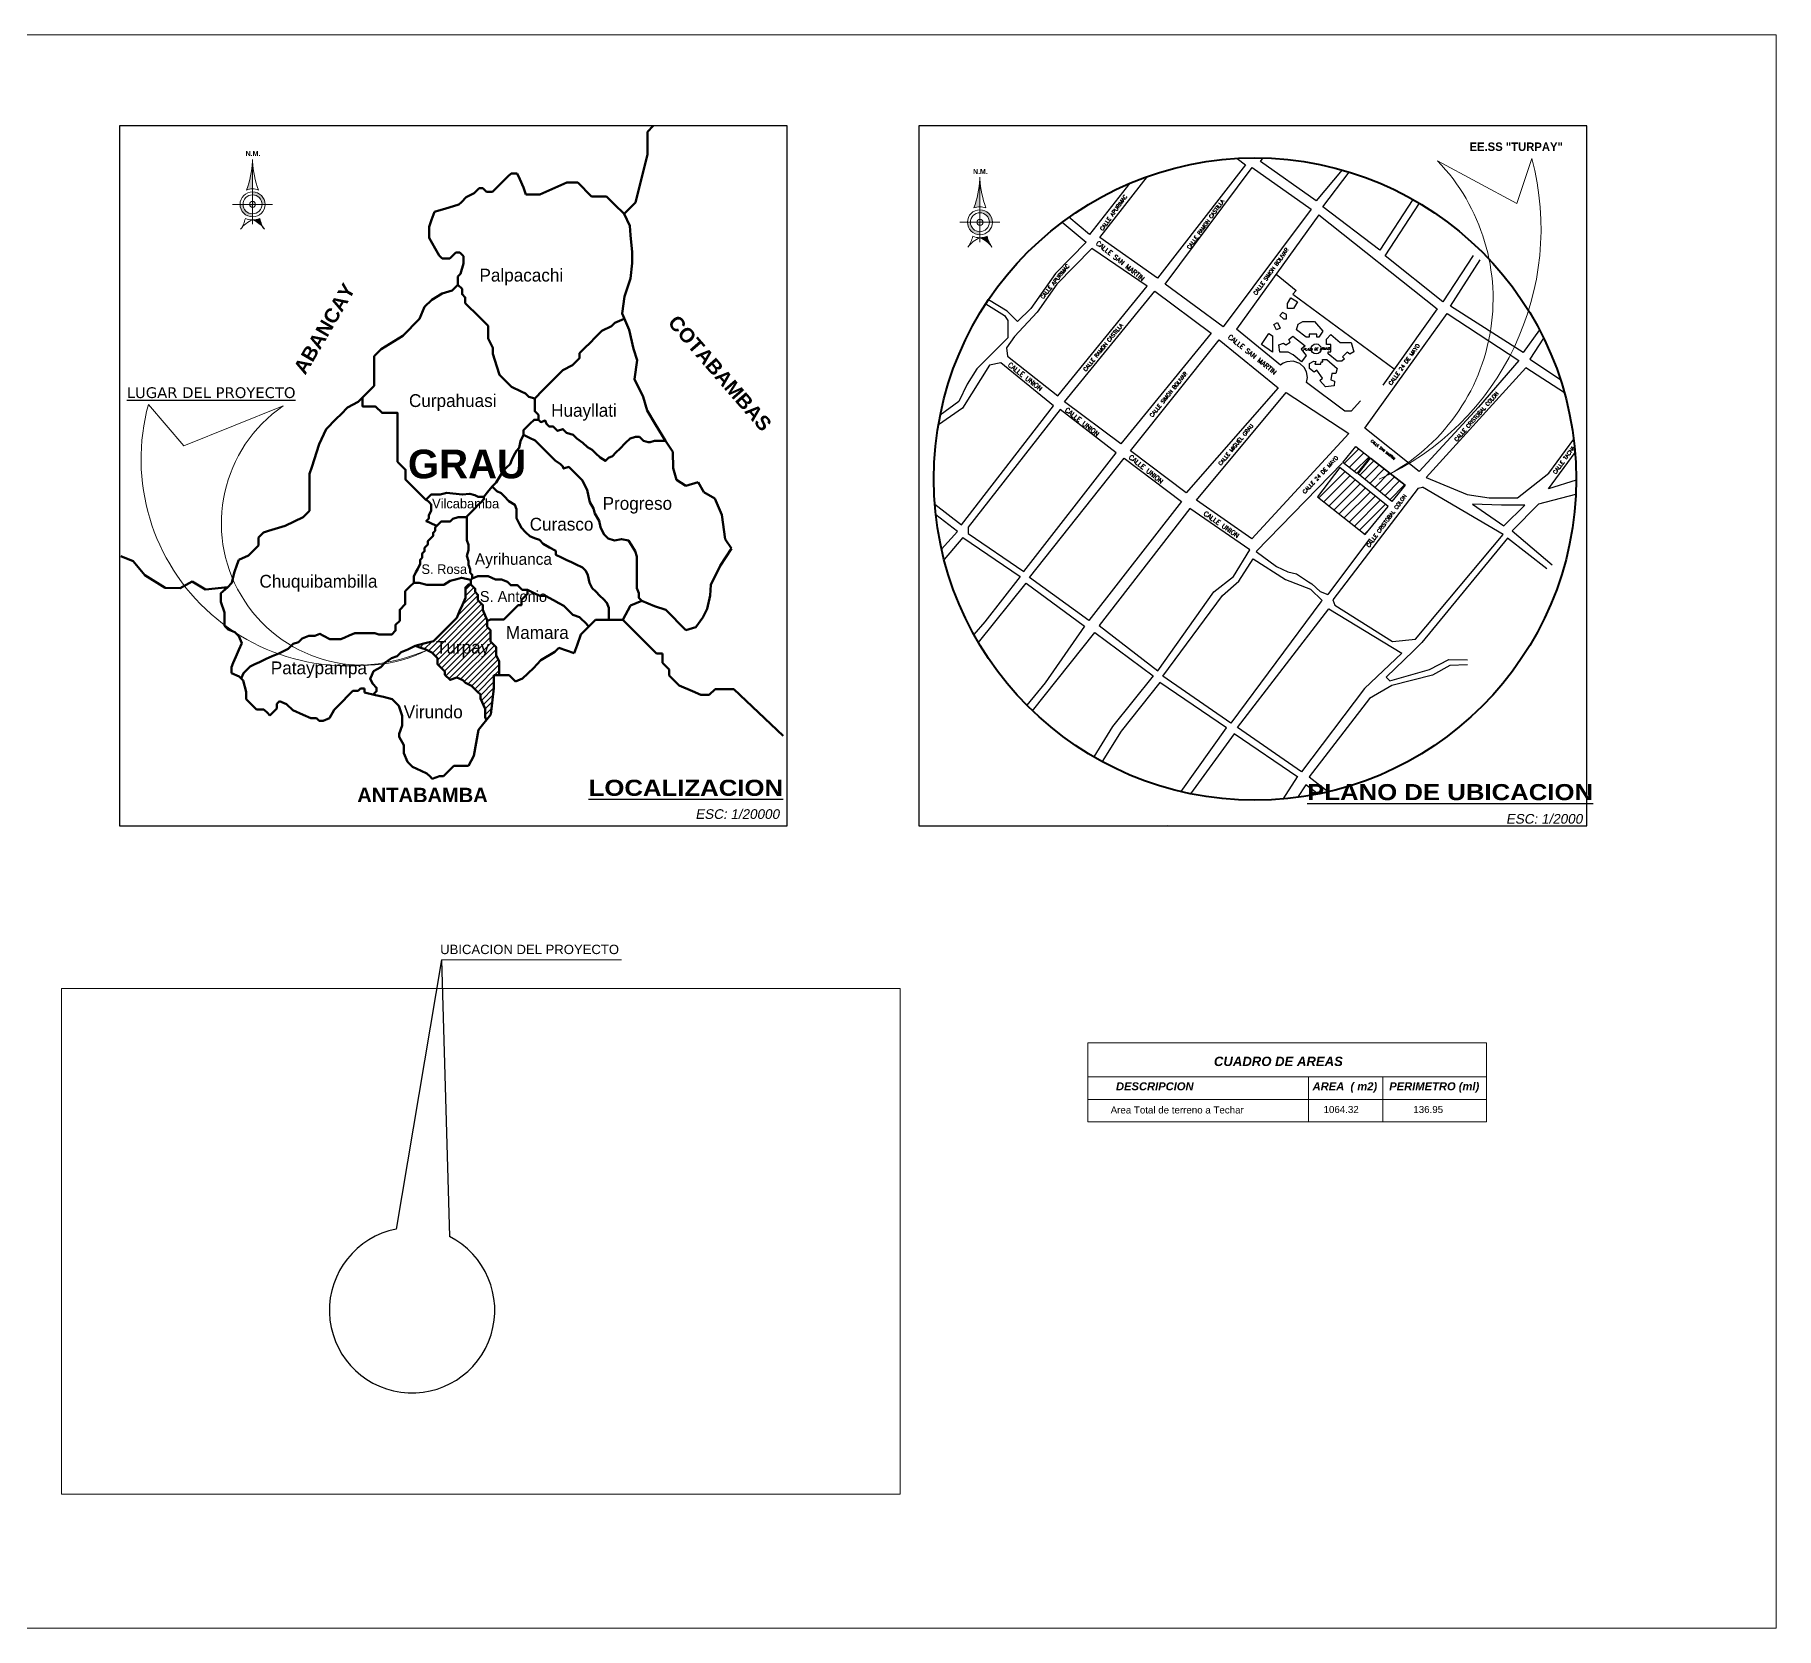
# Model space of a CAD drawing. Header units: metres. Extents: x 756359 to 758214, y 8425508 to 8426351.
# Drawn here: x 757053.6 to 757118.5, y 8425854 to 8425913.4 of the extents above; entities that cross this region are included whole.
import ezdxf
from ezdxf.enums import TextEntityAlignment as Align

# ---------------------------------------------------------------- set-up
doc = ezdxf.new("R2010")
doc.units = ezdxf.units.M
doc.linetypes.add('$AUDIT_BAD_LTYPE1', pattern=[0])
doc.linetypes.add('$RECOVER_090125203647-5', pattern=[0])
for name, color, linetype in [('-22', 7, 'Continuous'), ('05', 5, 'Continuous'), ('C-ANNO-TABL-TTBL', 5, 'Continuous'), ('Detalles', 253, 'Continuous'), ('NOMBRE', 40, 'Continuous')]:
    doc.layers.add(name, color=color, linetype=linetype)
for name, color, linetype, lineweight in [('1.1AGUA CALIENTE', 1, 'Continuous', 40), ('8', 5, 'Continuous', 60), ('ACCESORIOS-AGUA', 7, 'Continuous', 9), ('CALLE', 7, '$RECOVER_090125203647-5', 15), ('Cap Prov', 94, 'Continuous', 25), ('COTA', 1, 'Continuous', 9), ('Distrito', 212, 'Continuous', 25), ('PERFIL', 150, 'Continuous', 9), ('PLUMA 01', 31, 'Continuous', 9), ('Red vías Vecinales', 106, 'Continuous', 40), ('ROTULO_YMT', 7, 'Continuous', 5), ('Texto calles', 7, 'Continuous', 18), ('Texto vías Provinciales', 170, 'Continuous', 5)]:
    doc.layers.add(name, color=color, linetype=linetype, lineweight=lineweight)
doc.styles.add('ambiente', font='romand.shx', dxfattribs={"oblique": 15})
doc.styles.add('ARIAL', font='arial.ttf')
doc.styles.add('Arial Negrita', font='')
doc.styles.add('century', font='GOTHIC.TTF')
doc.styles.add('PROVINCIAS', font='GOTHIC.TTF', dxfattribs={"oblique": 10, "height": 0.14})
doc.styles.get("Standard").update_dxf_attribs({"font": 'simplex.shx'})
doc.styles.add('TURBO TEXTO', font='swisse.ttf')
doc.styles.add('WMF-Arial0', font='')
doc.styles.add('WMF-Swis721 Ex BT0', font='swisse.ttf')
doc.styles.get('Arial Negrita').set_extended_font_data('Arial', bold=True)
doc.styles.get('WMF-Arial0').set_extended_font_data('Arial', italic=True, bold=True)
picture_1 = doc.add_image_def('image1.jpg', size_in_pixel=(1685, 1016))

# ---------------------------------------------------------------- blocks, each defined once
blk = doc.blocks.new('N.M.5')
at = {"linetype": '$AUDIT_BAD_LTYPE1'}
for points in [[(0, 31.5, -0.071703), (-3, 17.15, -0.099699), (0, 17.75)], [(6, -2.5, -0.090274), (3.6, 2.98, -0.099699), (0, 2.25, -0.14892)]]:
    blk.add_hatch(color=256, dxfattribs=at).paths.add_polyline_path(points)
h = blk.add_hatch(color=256, dxfattribs=at)
h.paths.add_polyline_path([(4.75, 10), (6.25, 10, 0.414214), (0, 16.25), (0, 14.75, -0.414214)])
h.paths.add_polyline_path([(-4.75, 10), (-6.25, 10, 0.414214), (0, 3.75), (0, 5.25, -0.414214)])
h.paths.add_polyline_path([(0, 8.5), (0, 10), (-1.5, 10, 0.414214)], flags=17)
h.paths.add_polyline_path([(0, 10), (1.5, 10, 0.414214), (0, 11.5)], flags=17)
for p, q in [((0, 32.5), (0, 0)), ((-10, 10), (10, 10))]:
    blk.add_line(p, q, dxfattribs=at)
for radius in [6.25, 4.75, 1.5]:
    blk.add_circle((0, 10), radius, dxfattribs=at)
for centre, radius, start, end in [((-51.29, 34.73), 51.39, 339.99268, 356.39775), ((51.29, 34.73), 51.39, 183.60225, 200.00732), ((0, 10), 7.75, 67.22603, 112.77397), ((-19.84, 6.83), 16.69, 326.01293, 346.64627), ((4.8, -9.97), 13.13, 111.42702, 145.30795), ((0, 11.55), 9.3, 247.22603, 292.77397), ((-4.8, -9.97), 13.13, 34.69205, 68.57298), ((19.84, 6.83), 16.69, 193.35373, 213.98707)]:
    blk.add_arc(centre, radius, start, end, dxfattribs=at)
at = {"linetype": '$AUDIT_BAD_LTYPE1', "style": 'Arial Negrita'}
blk.add_text('N.M.', height=2.5, dxfattribs=at).set_placement((0.24, 35.4), align=Align.MIDDLE)

msp = doc.modelspace()

# ---------------------------------------------------------------- hatches: boundary and pattern name
at = {"layer": 'C-ANNO-TABL-TTBL', "true_color": 0xf8991e}
h = msp.add_hatch(dxfattribs=at)
h.set_pattern_fill('ANSI31', color=30, scale=0.075625)
h.set_pattern_definition([(45, (699734.16342, 7788708.47723), (-0.16978296729, 0.16978296729), [])])
h.paths.add_polyline_path([(757102.317, 8425897.433), (757102.842, 8425897.021), (757103.332, 8425897.62), (757102.799, 8425898.038)])
h.paths.add_polyline_path([(757103.353, 8425897.594), (757102.887, 8425897.016), (757104.145, 8425895.979), (757104.637, 8425896.588)])
h.paths.add_polyline_path([(757102.204, 8425897.246), (757101.378, 8425896.16), (757103.155, 8425894.75), (757104.005, 8425895.8)])
at = {"layer": 'C-ANNO-TABL-TTBL', "ltscale": 0.05}
h = msp.add_hatch(dxfattribs=at)
h.set_pattern_fill('ANSI31', color=256, scale=0.05)
h.set_pattern_definition([(45, (0, 0), (-0.1122532015134, 0.1122532015134), [])])
h.paths.add_polyline_path([(757070.552, 8425890.959), (757070.552, 8425891.183), (757070.427, 8425891.308), (757070.427, 8425891.553), (757070.35, 8425891.732), (757070.262, 8425891.941), (757070.262, 8425892.12), (757070.077, 8425892.305), (757070.077, 8425892.508), (757069.975, 8425892.61), (757069.975, 8425892.733), (757069.815, 8425892.892), (757069.725, 8425892.892), (757069.614, 8425892.781), (757069.614, 8425892.647), (757069.614, 8425892.387), (757069.502, 8425892.134), (757069.395, 8425891.893), (757069.285, 8425891.643), (757069.043, 8425891.402), (757068.783, 8425891.141), (757068.634, 8425890.993), (757068.422, 8425890.78), (757068.058, 8425890.684), (757067.737, 8425890.602), (757067.983, 8425890.52), (757068.115, 8425890.476), (757068.355, 8425890.356), (757068.567, 8425890.144), (757068.567, 8425889.925), (757068.744, 8425889.748), (757068.848, 8425889.644), (757068.848, 8425889.523), (757069.041, 8425889.331), (757069.286, 8425889.419), (757069.509, 8425889.325), (757069.617, 8425889.217), (757069.844, 8425889.11), (757069.967, 8425888.987), (757070.064, 8425888.89), (757070.172, 8425888.782), (757070.172, 8425888.641), (757070.343, 8425888.254), (757070.343, 8425888.083), (757070.343, 8425887.949), (757070.391, 8425887.836), (757070.559, 8425888.046), (757070.674, 8425889.029), (757070.674, 8425889.504), (757070.872, 8425889.504), (757070.872, 8425889.702), (757070.872, 8425889.888), (757070.872, 8425890.022), (757070.756, 8425890.26), (757070.756, 8425890.554), (757070.552, 8425890.758)])
h.paths.add_polyline_path([(757068.218, 8425890.044), (757070.79, 8425890.044), (757070.79, 8425891.074), (757068.218, 8425891.074)], flags=25)

# ---------------------------------------------------------------- linework, layer by layer
at = {"layer": '-22', "linetype": 'Continuous', "lineweight": 20, "elevation": 1307.09}
msp.add_lwpolyline([(757068.721, 8425878.901), (757075.427, 8425878.901)], dxfattribs=at)
at = {"lineweight": 60}
for p, q in [((757076.61, 8425909.982), (757076.396, 8425909.769)), ((757076.396, 8425909.769), (757076.396, 8425908.916)), ((757076.396, 8425908.916), (757075.95, 8425907.135)), ((757076.396, 8425908.916), (757075.95, 8425907.135)), ((757071.192, 8425908.098), (757071.052, 8425907.957)), ((757071.311, 8425908.216), (757071.192, 8425908.098)), ((757071.542, 8425908.216), (757071.311, 8425908.216)), ((757071.638, 8425907.997), (757071.542, 8425908.216)), ((757069.943, 8425907.475), (757069.638, 8425907.326)), ((757070.129, 8425907.662), (757069.943, 8425907.475)), ((757070.266, 8425907.662), (757070.129, 8425907.662)), ((757070.402, 8425907.525), (757070.266, 8425907.662)), ((757070.62, 8425907.525), (757070.402, 8425907.525)), ((757070.747, 8425907.652), (757070.62, 8425907.525)), ((757070.897, 8425907.802), (757070.747, 8425907.652)), ((757071.052, 8425907.957), (757070.897, 8425907.802)), ((757071.774, 8425907.689), (757071.638, 8425907.997)), ((757071.865, 8425907.431), (757071.774, 8425907.689)), ((757072.385, 8425907.431), (757071.865, 8425907.431)), ((757073.388, 8425907.877), (757072.385, 8425907.431)), ((757073.797, 8425907.877), (757073.388, 8425907.877)), ((757074.316, 8425907.358), (757073.797, 8425907.877)), ((757068.453, 8425906.784), (757068.348, 8425906.481)), ((757068.614, 8425906.832), (757068.453, 8425906.784)), ((757068.839, 8425906.899), (757068.614, 8425906.832)), ((757069.371, 8425907.058), (757068.839, 8425906.899)), ((757069.461, 8425907.148), (757069.371, 8425907.058)), ((757069.638, 8425907.326), (757069.461, 8425907.148)), ((757074.874, 8425907.358), (757074.316, 8425907.358)), ((757075.171, 8425907.061), (757074.874, 8425907.358)), ((757075.171, 8425907.061), (757074.874, 8425907.358)), ((757075.523, 8425906.708), (757075.171, 8425907.061)), ((757075.523, 8425906.708), (757075.171, 8425907.061)), ((757075.95, 8425907.135), (757075.523, 8425906.708)), ((757075.95, 8425907.135), (757075.523, 8425906.708)), ((757068.348, 8425906.481), (757068.259, 8425906.226)), ((757068.259, 8425906.226), (757068.259, 8425906.036)), ((757075.523, 8425906.708), (757075.737, 8425906.265)), ((757075.523, 8425906.708), (757075.737, 8425906.265)), ((757075.737, 8425906.265), (757075.761, 8425905.913)), ((757075.737, 8425906.265), (757075.761, 8425905.913)), ((757068.259, 8425906.036), (757068.259, 8425905.818)), ((757068.259, 8425905.818), (757068.484, 8425905.413)), ((757075.761, 8425905.913), (757075.825, 8425905.281)), ((757068.484, 8425905.413), (757068.631, 8425905.148)), ((757068.631, 8425905.148), (757068.743, 8425905.036)), ((757068.743, 8425905.036), (757068.902, 8425905.036)), ((757068.902, 8425905.036), (757069.029, 8425905.036)), ((757069.029, 8425905.036), (757069.145, 8425905.152)), ((757069.145, 8425905.152), (757069.259, 8425905.265)), ((757069.259, 8425905.265), (757069.259, 8425905.265)), ((757069.259, 8425905.265), (757069.402, 8425905.265)), ((757069.402, 8425905.265), (757069.542, 8425905.126)), ((757069.542, 8425904.859), (757069.429, 8425904.468)), ((757069.542, 8425905.126), (757069.542, 8425904.859)), ((757075.833, 8425904.867), (757075.769, 8425904.292)), ((757075.825, 8425905.281), (757075.833, 8425904.867)), ((757069.429, 8425904.468), (757069.334, 8425904.373)), ((757069.334, 8425904.373), (757069.334, 8425904.187)), ((757069.334, 8425904.187), (757069.334, 8425904.06)), ((757075.769, 8425904.292), (757075.536, 8425903.623)), ((757068.739, 8425903.742), (757068.357, 8425903.506)), ((757069.118, 8425903.844), (757068.739, 8425903.742)), ((757069.334, 8425904.06), (757069.118, 8425903.844)), ((757075.536, 8425903.623), (757075.449, 8425902.992)), ((757068.089, 8425903.238), (757067.902, 8425902.789)), ((757068.357, 8425903.506), (757068.089, 8425903.238)), ((757075.449, 8425902.992), (757075.72, 8425902.386)), ((757075.72, 8425902.386), (757075.878, 8425901.67)), ((757066.474, 8425901.667), (757066.211, 8425901.403)), ((757067.277, 8425902.163), (757066.474, 8425901.667)), ((757075.878, 8425901.67), (757076.01, 8425901.255)), ((757066.211, 8425901.403), (757066.211, 8425901.058)), ((757066.211, 8425901.058), (757066.211, 8425900.641)), ((757076.01, 8425901.255), (757075.913, 8425900.544)), ((757066.211, 8425900.296), (757065.943, 8425900.028)), ((757066.211, 8425900.641), (757066.211, 8425900.296)), ((757075.913, 8425900.544), (757076.242, 8425899.888)), ((757065.611, 8425899.696), (757065.22, 8425899.488)), ((757065.943, 8425900.028), (757065.611, 8425899.696)), ((757076.242, 8425899.888), (757076.381, 8425899.375)), ((757064.793, 8425899.061), (757064.417, 8425898.685)), ((757064.975, 8425899.242), (757064.793, 8425899.061)), ((757065.22, 8425899.488), (757064.975, 8425899.242)), ((757076.381, 8425899.375), (757076.697, 8425898.849)), ((757064.417, 8425898.685), (757064.155, 8425898.12)), ((757076.697, 8425898.849), (757077.066, 8425898.244)), ((757064.155, 8425898.12), (757063.882, 8425897.266)), ((757077.066, 8425898.244), (757077.338, 8425897.83)), ((757077.338, 8425897.83), (757077.354, 8425897.228)), ((757063.882, 8425897.266), (757063.802, 8425897.015)), ((757077.354, 8425897.228), (757077.481, 8425896.794)), ((757063.802, 8425897.015), (757063.802, 8425896.467)), ((757063.802, 8425896.467), (757063.802, 8425896.068)), ((757077.481, 8425896.794), (757077.832, 8425896.564)), ((757077.832, 8425896.564), (757078.282, 8425896.7)), ((757077.832, 8425896.564), (757077.832, 8425896.564)), ((757078.282, 8425896.7), (757078.499, 8425896.332)), ((757063.802, 8425896.068), (757063.802, 8425895.823)), ((757063.802, 8425895.823), (757063.802, 8425895.641)), ((757078.499, 8425896.332), (757078.905, 8425896.094)), ((757078.905, 8425896.094), (757079.171, 8425895.491)), ((757062.89, 8425895.081), (757062.272, 8425894.89)), ((757063.565, 8425895.404), (757062.89, 8425895.081)), ((757063.802, 8425895.641), (757063.565, 8425895.404)), ((757079.171, 8425895.491), (757079.293, 8425894.584)), ((757062.083, 8425894.832), (757061.898, 8425894.647)), ((757061.898, 8425894.647), (757061.898, 8425894.345)), ((757062.272, 8425894.89), (757062.083, 8425894.832)), ((757079.293, 8425894.584), (757079.526, 8425894.228)), ((757056.768, 8425893.949), (757057.22, 8425893.76)), ((757056.768, 8425893.949), (757057.22, 8425893.76)), ((757061.164, 8425893.81), (757061.098, 8425893.642)), ((757061.522, 8425893.969), (757061.164, 8425893.81)), ((757061.749, 8425894.196), (757061.522, 8425893.969)), ((757061.898, 8425894.345), (757061.749, 8425894.196)), ((757079.526, 8425894.228), (757079.107, 8425893.581)), ((757057.22, 8425893.76), (757057.655, 8425893.231)), ((757057.22, 8425893.76), (757057.655, 8425893.231)), ((757057.655, 8425893.231), (757058.42, 8425892.76)), ((757057.655, 8425893.231), (757058.42, 8425892.76)), ((757060.996, 8425893.328), (757060.904, 8425892.948)), ((757061.098, 8425893.642), (757060.996, 8425893.328)), ((757079.107, 8425893.581), (757078.765, 8425892.882)), ((757058.42, 8425892.76), (757058.98, 8425892.75)), ((757058.42, 8425892.76), (757058.98, 8425892.75)), ((757058.98, 8425892.75), (757059.42, 8425893.001)), ((757058.98, 8425892.75), (757059.42, 8425893.001)), ((757059.42, 8425893.001), (757059.916, 8425892.7)), ((757059.42, 8425893.001), (757059.916, 8425892.7)), ((757059.916, 8425892.7), (757060.753, 8425892.785)), ((757059.916, 8425892.7), (757060.753, 8425892.785)), ((757060.738, 8425892.774), (757060.495, 8425892.562)), ((757060.495, 8425892.562), (757060.495, 8425892.248)), ((757060.626, 8425892.692), (757060.738, 8425892.774)), ((757060.904, 8425892.948), (757060.738, 8425892.774)), ((757078.741, 8425892.481), (757078.628, 8425891.978)), ((757078.765, 8425892.882), (757078.741, 8425892.481)), ((757060.495, 8425892.248), (757060.627, 8425891.848)), ((757060.627, 8425891.848), (757060.627, 8425891.57)), ((757075.766, 8425892.104), (757075.476, 8425891.575)), ((757076.188, 8425892.275), (757075.766, 8425892.104)), ((757076.664, 8425892.08), (757076.188, 8425892.275)), ((757077.077, 8425891.939), (757076.664, 8425892.08)), ((757077.827, 8425891.189), (757077.077, 8425891.939)), ((757078.628, 8425891.978), (757078.46, 8425891.657)), ((757060.627, 8425891.57), (757060.627, 8425891.343)), ((757060.627, 8425891.343), (757060.764, 8425891.207)), ((757060.764, 8425891.207), (757061.018, 8425891.107)), ((757073.918, 8425891.031), (757074.209, 8425891.321)), ((757074.209, 8425891.321), (757074.462, 8425891.575)), ((757074.462, 8425891.575), (757074.783, 8425891.575)), ((757074.783, 8425891.575), (757075.189, 8425891.575)), ((757075.189, 8425891.575), (757075.476, 8425891.575)), ((757075.476, 8425891.575), (757075.788, 8425891.262)), ((757075.476, 8425891.575), (757075.788, 8425891.262)), ((757075.788, 8425891.262), (757076.008, 8425891.043)), ((757075.788, 8425891.262), (757076.008, 8425891.043)), ((757078.204, 8425891.292), (757077.827, 8425891.189)), ((757078.204, 8425891.292), (757077.827, 8425891.189)), ((757077.827, 8425891.189), (757077.827, 8425891.189)), ((757077.827, 8425891.189), (757077.827, 8425891.189)), ((757078.46, 8425891.657), (757078.204, 8425891.292)), ((757078.46, 8425891.657), (757078.204, 8425891.292)), ((757061.018, 8425891.107), (757061.168, 8425890.957)), ((757061.272, 8425890.707), (757061.163, 8425890.453)), ((757061.168, 8425890.957), (757061.272, 8425890.707)), ((757073.669, 8425890.325), (757073.774, 8425890.623)), ((757073.774, 8425890.623), (757073.918, 8425891.031)), ((757076.008, 8425891.043), (757076.008, 8425891.043)), ((757076.008, 8425891.043), (757076.379, 8425890.671)), ((757076.008, 8425891.043), (757076.008, 8425891.043)), ((757076.008, 8425891.043), (757076.379, 8425890.671)), ((757076.379, 8425890.671), (757076.565, 8425890.486)), ((757076.379, 8425890.671), (757076.565, 8425890.486)), ((757060.954, 8425889.964), (757060.888, 8425889.812)), ((757061.052, 8425890.195), (757060.954, 8425889.964)), ((757061.163, 8425890.453), (757061.052, 8425890.195)), ((757072.143, 8425889.764), (757072.421, 8425890.071)), ((757072.421, 8425890.071), (757072.943, 8425890.376)), ((757072.943, 8425890.376), (757073.095, 8425890.528)), ((757073.095, 8425890.528), (757073.669, 8425890.325)), ((757076.565, 8425890.486), (757076.734, 8425890.317)), ((757076.565, 8425890.486), (757076.734, 8425890.317)), ((757076.734, 8425890.317), (757076.962, 8425890.317)), ((757076.734, 8425890.317), (757076.962, 8425890.317)), ((757076.962, 8425890.317), (757076.962, 8425889.971)), ((757076.962, 8425889.971), (757077.206, 8425889.726)), ((757060.888, 8425889.812), (757060.888, 8425889.581)), ((757060.888, 8425889.581), (757061.172, 8425889.454)), ((757061.172, 8425889.454), (757061.322, 8425889.304)), ((757061.322, 8425889.304), (757061.436, 8425888.882)), ((757070.674, 8425889.029), (757070.674, 8425889.504)), ((757070.674, 8425889.504), (757071.248, 8425889.504)), ((757071.248, 8425889.504), (757071.248, 8425889.504)), ((757071.248, 8425889.504), (757071.473, 8425889.278)), ((757071.473, 8425889.278), (757071.737, 8425889.387)), ((757071.737, 8425889.387), (757072.143, 8425889.764)), ((757077.206, 8425889.726), (757077.206, 8425889.499)), ((757077.206, 8425889.499), (757077.582, 8425889.123)), ((757061.436, 8425888.882), (757061.436, 8425888.61)), ((757061.436, 8425888.61), (757061.668, 8425888.378)), ((757065.003, 8425888.506), (757065.257, 8425888.76)), ((757065.257, 8425888.76), (757065.416, 8425888.919)), ((757065.416, 8425888.919), (757065.608, 8425888.919)), ((757065.608, 8425888.919), (757065.703, 8425889.014)), ((757065.703, 8425889.014), (757065.844, 8425889.014)), ((757065.844, 8425889.014), (757065.844, 8425888.864)), ((757065.844, 8425888.864), (757066.262, 8425888.764)), ((757066.262, 8425888.764), (757066.554, 8425888.695)), ((757066.554, 8425888.695), (757066.875, 8425888.618)), ((757066.875, 8425888.618), (757067.127, 8425888.366)), ((757070.559, 8425888.046), (757070.674, 8425889.029)), ((757077.582, 8425889.123), (757078.076, 8425888.908)), ((757078.076, 8425888.908), (757078.389, 8425888.772)), ((757078.389, 8425888.772), (757078.701, 8425888.772)), ((757078.701, 8425888.772), (757078.921, 8425888.992)), ((757078.921, 8425888.992), (757079.292, 8425888.992)), ((757079.292, 8425888.992), (757079.613, 8425888.992)), ((757079.613, 8425888.992), (757081.459, 8425887.246)), ((757061.668, 8425888.378), (757061.818, 8425888.228)), ((757061.818, 8425888.228), (757061.818, 8425888.228)), ((757061.818, 8425888.228), (757062.099, 8425888.228)), ((757062.099, 8425888.228), (757062.227, 8425888.101)), ((757062.227, 8425888.101), (757062.317, 8425888.01)), ((757062.317, 8425888.01), (757062.477, 8425888.17)), ((757062.477, 8425888.17), (757062.576, 8425888.27)), ((757062.576, 8425888.437), (757062.679, 8425888.54)), ((757062.576, 8425888.27), (757062.576, 8425888.437)), ((757062.679, 8425888.54), (757062.945, 8425888.428)), ((757062.945, 8425888.428), (757063.172, 8425888.201)), ((757063.172, 8425888.201), (757063.563, 8425888.029)), ((757063.563, 8425888.029), (757063.848, 8425887.903)), ((757064.544, 8425887.911), (757064.717, 8425888.22)), ((757064.717, 8425888.22), (757065.003, 8425888.506)), ((757067.127, 8425888.366), (757067.253, 8425887.987)), ((757067.253, 8425887.987), (757067.253, 8425887.633)), ((757070.102, 8425887.474), (757070.559, 8425888.046)), ((757063.848, 8425887.903), (757064.063, 8425887.903)), ((757064.063, 8425887.903), (757064.154, 8425887.811)), ((757064.154, 8425887.811), (757064.308, 8425887.811)), ((757064.308, 8425887.811), (757064.544, 8425887.911)), ((757067.253, 8425887.633), (757067.144, 8425887.324)), ((757067.144, 8425887.324), (757067.144, 8425887.215)), ((757069.926, 8425886.502), (757070.102, 8425887.474)), ((757067.144, 8425887.215), (757067.317, 8425886.898)), ((757067.317, 8425886.898), (757067.317, 8425886.607)), ((757067.317, 8425886.607), (757067.453, 8425886.28)), ((757067.453, 8425886.28), (757067.639, 8425886.094)), ((757067.639, 8425886.094), (757067.962, 8425885.944)), ((757068.966, 8425885.913), (757069.08, 8425886.026)), ((757069.08, 8425886.026), (757069.18, 8425886.126)), ((757069.18, 8425886.126), (757069.516, 8425886.126)), ((757069.516, 8425886.126), (757069.725, 8425886.126)), ((757069.725, 8425886.126), (757069.926, 8425886.502)), ((757067.962, 8425885.944), (757068.172, 8425885.847)), ((757068.172, 8425885.847), (757068.291, 8425885.728)), ((757068.291, 8425885.728), (757068.373, 8425885.646)), ((757068.373, 8425885.646), (757068.644, 8425885.744)), ((757068.644, 8425885.744), (757068.798, 8425885.744)), ((757068.798, 8425885.744), (757068.966, 8425885.913))]:
    msp.add_line(p, q, dxfattribs=at)
for p, q in [((757104.637, 8425896.588, 260.622), (757103.353, 8425897.594, 260.622)), ((757105.132, 8425896.48, 260.602), (757101.941, 8425892.315)), ((757108.298, 8425894.747), (757105.291, 8425896.512)), ((757105.033, 8425890.851), (757108.298, 8425894.747)), ((757101.941, 8425892.315), (757102.016, 8425892.12)), ((757102.016, 8425892.12), (757104.165, 8425890.77)), ((757104.165, 8425890.77), (757105.033, 8425890.851))]:
    msp.add_line(p, q)
msp.add_lwpolyline([(757098.377, 8425908.774), (757098.694, 8425908.538), (757095.407, 8425904.307), (757093.255, 8425905.831), (757095.032, 8425908.1)])
at = {"flags": 128}
for points in [[(757102.296, 8425908.343), (757101.329, 8425907.196), (757099.251, 8425908.656), (757099.345, 8425908.789)], [(757104.929, 8425907.247), (757103.694, 8425905.349), (757101.569, 8425906.967), (757102.558, 8425908.266)], [(757094.377, 8425907.845), (757092.87, 8425905.938), (757092.108, 8425906.578)], [(757107.177, 8425905.155), (757106.048, 8425903.425), (757103.902, 8425905.14), (757105.183, 8425907.1)], [(757091.861, 8425906.398), (757092.752, 8425905.646), (757091.609, 8425904.478), (757090.686, 8425903.172), (757090.194, 8425902.691)], [(757101.429, 8425906.664), (757098.358, 8425902.406)], [(757101.429, 8425906.664), (757105.841, 8425903.165), (757103.805, 8425900.325)], [(757109.649, 8425902.38), (757109.041, 8425901.534), (757106.336, 8425903.259), (757107.439, 8425904.989)], [(757099.838, 8425904.458), (757100.576, 8425903.855), (757100.46, 8425903.713), (757104.237, 8425900.926)], [(757089.008, 8425903.347), (757089.704, 8425902.915), (757089.837, 8425902.73), (757089.837, 8425902.087), (757088.674, 8425900.932), (757088.314, 8425900.357), (757088.009, 8425899.705), (757087.311, 8425899.201)], [(757090.194, 8425902.691), (757089.804, 8425903.081), (757089.109, 8425903.501)], [(757102.978, 8425899.736), (757102.624, 8425899.348), (757102.394, 8425899.348), (757100.965, 8425900.42), (757101.001, 8425900.605), (757100.967, 8425900.811), (757100.879, 8425900.976), (757100.712, 8425901.128), (757100.462, 8425901.213), (757100.23, 8425901.194), (757100.101, 8425901.141), (757099.995, 8425901.066), (757098.358, 8425902.406)], [(757102.385, 8425901.302), (757102.285, 8425901.214), (757102.105, 8425901.214), (757101.768, 8425901.491), (757101.768, 8425901.565), (757101.868, 8425901.565), (757101.868, 8425901.837), (757101.706, 8425901.837), (757101.706, 8425902.031), (757101.871, 8425902.205), (757102.217, 8425901.907), (757102.624, 8425901.907), (757102.733, 8425901.559), (757102.58, 8425901.471), (757102.483, 8425901.553), (757102.31, 8425901.372), (757102.383, 8425901.302)], [(757109.805, 8425902.071), (757109.285, 8425901.283), (757110.43, 8425900.526)], [(757087.109, 8425895.878), (757088.102, 8425895.119), (757091.539, 8425899.547), (757089.566, 8425901.152), (757089.15, 8425901.069), (757088.142, 8425899.465), (757087.243, 8425898.837)], [(757110.577, 8425900.04), (757109.145, 8425900.97), (757105.432, 8425896.882), (757106.96, 8425896.246), (757107.776, 8425896.118), (757108.826, 8425896.118), (757110.003, 8425897.034), (757110.925, 8425898.31)], [(757111.018, 8425896.783), (757109.987, 8425896.45), (757110.977, 8425897.815)], [(757108.634, 8425894.888), (757109.63, 8425895.899), (757111.005, 8425896.251)], [(757087.961, 8425894.865), (757087.146, 8425895.484)], [(757087.961, 8425894.865), (757087.359, 8425894.211)], [(757088.152, 8425894.646), (757087.453, 8425893.822)], [(757088.152, 8425894.646), (757090.293, 8425893.182), (757088.975, 8425891.493), (757088.565, 8425891.03)], [(757103.315, 8425894.592), (757101.756, 8425892.51)], [(757109.919, 8425893.475), (757108.454, 8425894.618), (757105.266, 8425890.723), (757104.948, 8425890.415), (757103.939, 8425889.437), (757104.072, 8425889.294), (757105.549, 8425889.718), (757106.268, 8425890.093), (757106.965, 8425890.082)], [(757108.634, 8425894.888), (757110.125, 8425893.626)], [(757088.74, 8425890.724), (757090.512, 8425892.943), (757092.692, 8425891.335), (757091.228, 8425889.228), (757090.543, 8425888.389)], [(757090.752, 8425888.183), (757093.074, 8425891.103), (757095.247, 8425889.484), (757093.728, 8425887.6), (757093.035, 8425886.464)], [(757106.961, 8425889.89), (757106.307, 8425889.864), (757105.668, 8425889.512), (757104.152, 8425889.129), (757103.313, 8425888.644), (757101.064, 8425885.723), (757101.79, 8425885.165)], [(757096.294, 8425885.166), (757097.978, 8425887.54), (757095.494, 8425889.233), (757094.054, 8425887.419), (757093.348, 8425886.289)], [(757100.642, 8425885.704), (757098.264, 8425887.317), (757096.646, 8425885.089)], [(757100.615, 8425885.723), (757100.08, 8425884.891)], [(757101.392, 8425885.079), (757100.937, 8425885.42), (757100.63, 8425884.952)], [(757095.769, 8425883.898), (757095.788, 8425883.907)]]:
    msp.add_lwpolyline(points, dxfattribs=at)
for points in [[(757098.943, 8425908.432), (757101.133, 8425906.885), (757097.861, 8425902.497), (757095.693, 8425904.087)], [(757095.312, 8425903.821), (757097.413, 8425902.254), (757094.04, 8425898.132), (757091.942, 8425899.704)], [(757099.744, 8425902.583), (757099.882, 8425902.654), (757099.987, 8425902.45), (757099.849, 8425902.379)], [(757097.709, 8425902.011), (757099.904, 8425900.217), (757096.483, 8425896.305), (757094.399, 8425897.867)], [(757100.205, 8425900.045), (757102.545, 8425898.512), (757098.926, 8425894.597), (757096.868, 8425896.027)]]:
    msp.add_lwpolyline(points, close=True)
for points in [[(757095.021, 8425904.009), (757092.968, 8425905.416), (757091.66, 8425904.091), (757090.921, 8425903.039), (757090.081, 8425902.136), (757089.784, 8425901.708), (757089.821, 8425901.399), (757091.693, 8425899.926)], [(757100.381, 8425903.58), (757100.631, 8425903.423), (757100.481, 8425903.184), (757100.255, 8425903.184), (757100.255, 8425903.364)], [(757100.075, 8425903.034), (757099.967, 8425902.919), (757100.105, 8425902.788), (757100.223, 8425902.788), (757100.223, 8425902.953)], [(757099.566, 8425902.243), (757099.7, 8425902.161), (757099.7, 8425901.549), (757099.293, 8425901.842)], [(757101.58, 8425902.332), (757101.427, 8425902.109), (757101.346, 8425902.107), (757101.346, 8425902.218), (757101.06, 8425902.218), (757101.06, 8425902.109), (757100.954, 8425902.109), (757100.597, 8425902.388), (757100.655, 8425902.59), (757100.834, 8425902.696), (757101.263, 8425902.696)], [(757100.452, 8425902.151), (757100.912, 8425901.782), (757100.764, 8425901.662), (757100.956, 8425901.425), (757100.773, 8425901.187), (757100.471, 8425901.456), (757100.287, 8425901.553), (757099.969, 8425901.553), (757099.939, 8425901.819), (757100.113, 8425901.891), (757100.192, 8425901.825), (757100.361, 8425901.927), (757100.302, 8425902.024)], [(757101.994, 8425900.299), (757101.679, 8425900.26), (757101.464, 8425900.492), (757101.558, 8425900.579), (757101.351, 8425900.876), (757101.256, 8425900.81), (757101.08, 8425900.941), (757101.08, 8425901.132), (757101.244, 8425901.209), (757101.311, 8425901.203), (757101.27, 8425901.104), (757101.498, 8425901.104), (757101.513, 8425901.185), (757101.57, 8425901.185), (757101.567, 8425901.274), (757101.717, 8425901.274), (757102.106, 8425900.947), (757102.061, 8425900.761), (757101.908, 8425900.761), (757101.867, 8425900.513), (757102.006, 8425900.464)], [(757093.869, 8425897.793), (757091.778, 8425899.41), (757088.352, 8425895.032), (757088.352, 8425894.789), (757090.425, 8425893.374)], [(757094.167, 8425897.597), (757096.311, 8425895.982), (757092.854, 8425891.548), (757090.639, 8425893.145)], [(757107.155, 8425895.887), (757108.325, 8425895.077), (757109.103, 8425895.848), (757108.239, 8425895.848)], [(757096.611, 8425895.723), (757093.233, 8425891.365), (757095.423, 8425889.667), (757097.507, 8425892.615), (757098.249, 8425893.189), (757098.855, 8425894.187)], [(757101.555, 8425892.295), (757101.504, 8425892.241), (757098.144, 8425887.722), (757095.612, 8425889.468), (757097.829, 8425892.477), (757098.445, 8425893.012), (757098.982, 8425893.85), (757100.181, 8425893.081), (757101.11, 8425892.713)], [(757101.799, 8425891.979), (757104.516, 8425890.332), (757103.133, 8425889.017), (757100.775, 8425885.906), (757098.389, 8425887.553)]]:
    msp.add_lwpolyline(points, close=True, dxfattribs=at)
at = {"lineweight": 60}
for points in [[(757069.334, 8425904.06), (757069.486, 8425903.908), (757069.486, 8425903.711), (757069.606, 8425903.592), (757069.606, 8425903.379), (757069.752, 8425903.233), (757069.97, 8425903.015), (757070.107, 8425902.878), (757070.245, 8425902.74), (757070.457, 8425902.528), (757070.457, 8425902.302), (757070.457, 8425902.061), (757070.632, 8425901.706), (757070.632, 8425901.488), (757070.781, 8425901.018), (757070.879, 8425900.711), (757071.135, 8425900.455), (757071.33, 8425900.26), (757071.687, 8425900.09), (757071.854, 8425900.011), (757071.978, 8425899.888), (757072.193, 8425899.827)], [(757072.332, 8425899.031), (757072.332, 8425899.208), (757072.193, 8425899.347), (757072.193, 8425899.62), (757072.193, 8425899.827), (757072.502, 8425900.136), (757072.731, 8425900.365), (757072.955, 8425900.588), (757073.242, 8425900.875), (757073.603, 8425901.064), (757073.866, 8425901.328), (757073.866, 8425901.511), (757074.079, 8425901.723), (757074.245, 8425901.89), (757074.463, 8425902.107), (757074.698, 8425902.342), (757075.059, 8425902.52), (757075.18, 8425902.64), (757075.535, 8425902.799)], [(757065.777, 8425899.862), (757065.777, 8425899.53), (757066.258, 8425899.53), (757066.502, 8425899.287), (757067.083, 8425899.287), (757067.083, 8425898.815), (757067.083, 8425898.448), (757067.083, 8425898.128), (757067.083, 8425897.784), (757067.083, 8425897.464), (757067.381, 8425897.166), (757067.381, 8425896.799), (757067.645, 8425896.536), (757067.931, 8425896.25), (757068.137, 8425896.043), (757068.333, 8425896.239), (757068.665, 8425896.239), (757068.665, 8425896.239), (757068.92, 8425896.301), (757069.49, 8425896.239), (757069.773, 8425896.272), (757069.962, 8425896.224), (757070.083, 8425896.157), (757070.301, 8425896.157), (757070.432, 8425896.336), (757070.612, 8425896.541)], [(757076.188, 8425892.275), (757076.071, 8425892.392), (757076.071, 8425892.565), (757076.001, 8425892.755), (757076.001, 8425892.911), (757076.001, 8425893.086), (757076.001, 8425893.325), (757076.001, 8425893.49), (757076.001, 8425893.738), (757076.001, 8425893.933), (757075.933, 8425894.132), (757075.797, 8425894.356), (757075.694, 8425894.524), (757075.431, 8425894.585), (757075.168, 8425894.531), (757074.93, 8425894.609), (757074.768, 8425894.771), (757074.652, 8425895.025), (757074.593, 8425895.268), (757074.432, 8425895.536), (757074.384, 8425895.721), (757074.252, 8425895.964), (757074.203, 8425896.181), (757074.149, 8425896.421), (757074.052, 8425896.61), (757073.971, 8425896.768), (757073.789, 8425896.95), (757073.66, 8425897.079), (757073.465, 8425897.274), (757073.273, 8425897.213), (757073.248, 8425897.292), (757073.161, 8425897.379), (757072.956, 8425897.515), (757072.83, 8425897.641), (757072.744, 8425897.726), (757072.652, 8425897.819), (757072.481, 8425897.989), (757072.339, 8425898.132), (757072.21, 8425898.261), (757072.001, 8425898.359), (757071.776, 8425898.464), (757071.776, 8425898.637), (757071.906, 8425898.766), (757072.018, 8425898.878), (757072.171, 8425899.031), (757072.332, 8425899.031), (757072.422, 8425898.941), (757072.59, 8425898.997), (757072.629, 8425898.881), (757072.727, 8425898.783), (757072.878, 8425898.783), (757072.985, 8425898.676), (757073.046, 8425898.615), (757073.243, 8425898.685), (757073.382, 8425898.546), (757073.623, 8425898.466), (757073.759, 8425898.33), (757073.993, 8425898.169), (757074.158, 8425898.004), (757074.339, 8425897.911), (757074.46, 8425897.79), (757074.631, 8425897.619), (757074.836, 8425897.498), (757074.948, 8425897.61), (757075.089, 8425897.673), (757075.223, 8425897.807), (757075.374, 8425897.958), (757075.571, 8425898.155), (757075.749, 8425898.333), (757075.951, 8425898.393), (757076.097, 8425898.393), (757076.175, 8425898.315), (757076.248, 8425898.242), (757076.419, 8425898.189), (757076.497, 8425898.189), (757076.657, 8425898.247), (757076.847, 8425898.247), (757077.066, 8425898.244)], [(757071.776, 8425898.464), (757071.67, 8425898.237), (757071.621, 8425897.98), (757071.514, 8425897.873), (757071.416, 8425897.693), (757071.343, 8425897.532), (757071.274, 8425897.379), (757071.144, 8425897.249), (757071.022, 8425897.128), (757070.895, 8425896.909), (757070.763, 8425896.692), (757070.612, 8425896.541), (757070.782, 8425896.371), (757070.938, 8425896.293), (757071.053, 8425896.179), (757071.233, 8425895.999), (757071.459, 8425895.86), (757071.518, 8425895.7), (757071.518, 8425895.593), (757071.518, 8425895.364), (757071.62, 8425895.169), (757071.698, 8425894.997), (757071.856, 8425894.839), (757072.01, 8425894.685), (757072.19, 8425894.617), (757072.373, 8425894.548), (757072.512, 8425894.409), (757072.75, 8425894.272), (757072.981, 8425894.138), (757072.981, 8425893.999), (757073.193, 8425893.897), (757073.397, 8425893.799), (757073.56, 8425893.72), (757073.714, 8425893.646), (757073.976, 8425893.52), (757074.094, 8425893.402), (757074.174, 8425893.233), (757074.242, 8425892.955), (757074.339, 8425892.756), (757074.471, 8425892.624), (757074.628, 8425892.467), (757074.754, 8425892.341), (757074.888, 8425892.207), (757074.958, 8425892.019), (757074.958, 8425891.854), (757074.958, 8425891.659), (757074.958, 8425891.575)], [(757070.301, 8425896.157), (757070.301, 8425896.064), (757070.174, 8425895.937), (757070.09, 8425895.853), (757069.962, 8425895.725), (757069.826, 8425895.589), (757069.64, 8425895.403), (757069.571, 8425895.403), (757069.339, 8425895.403), (757069.141, 8425895.333), (757069.048, 8425895.24), (757068.862, 8425895.24), (757068.711, 8425895.24), (757068.645, 8425895.173), (757068.546, 8425895.074), (757068.375, 8425895.153), (757068.244, 8425895.212), (757068.154, 8425895.253), (757068.252, 8425895.351), (757068.252, 8425895.466), (757068.34, 8425895.652), (757068.34, 8425895.872), (757068.27, 8425895.942), (757068.153, 8425896.059)], [(757068.546, 8425895.074), (757068.481, 8425895.009), (757068.481, 8425894.895), (757068.405, 8425894.819), (757068.405, 8425894.698), (757068.32, 8425894.613), (757068.21, 8425894.503), (757068.21, 8425894.379), (757068.086, 8425894.255), (757068.086, 8425894.129), (757067.998, 8425894.041), (757067.998, 8425893.885), (757067.925, 8425893.812), (757067.925, 8425893.659), (757067.835, 8425893.479), (757067.766, 8425893.343), (757067.685, 8425893.183), (757067.685, 8425893.038), (757067.685, 8425892.957), (757067.887, 8425892.957), (757068.177, 8425892.882), (757068.38, 8425892.882), (757068.636, 8425892.882), (757068.81, 8425892.882), (757069.042, 8425893.021), (757069.286, 8425893.091), (757069.462, 8425893.141), (757069.815, 8425893.067), (757069.864, 8425893.117), (757069.864, 8425893.253), (757069.79, 8425893.327), (757069.79, 8425893.462), (757069.728, 8425893.624), (757069.728, 8425893.758), (757069.67, 8425893.955), (757069.728, 8425894.164), (757069.728, 8425894.367), (757069.658, 8425894.541), (757069.658, 8425894.715), (757069.658, 8425894.912), (757069.658, 8425895.098), (757069.658, 8425895.301), (757069.658, 8425895.403)], [(757069.864, 8425893.117), (757070.068, 8425893.197), (757070.261, 8425893.197), (757070.462, 8425893.197), (757070.738, 8425893.078), (757070.961, 8425893.078), (757071.177, 8425892.989), (757071.303, 8425892.863), (757071.556, 8425892.863), (757071.728, 8425892.692), (757071.929, 8425892.692), (757072.204, 8425892.558), (757072.381, 8425892.472), (757072.599, 8425892.472), (757072.896, 8425892.305), (757073.099, 8425892.191), (757073.283, 8425892.088), (757073.461, 8425891.91), (757073.614, 8425891.757), (757073.864, 8425891.673), (757073.95, 8425891.587), (757074.058, 8425891.479), (757074.209, 8425891.321)], [(757067.685, 8425892.957), (757067.529, 8425892.801), (757067.368, 8425892.64), (757067.368, 8425892.461), (757067.368, 8425892.154), (757067.165, 8425891.95), (757067.165, 8425891.744), (757067.165, 8425891.539), (757067.011, 8425891.386), (757067.011, 8425891.173), (757066.862, 8425891.023), (757066.697, 8425891.023), (757066.389, 8425891.023), (757066.237, 8425891.08), (757065.998, 8425891.08), (757065.691, 8425891.08), (757065.485, 8425891.08), (757065.283, 8425890.99), (757065.113, 8425890.914), (757064.964, 8425890.847), (757064.754, 8425890.847), (757064.553, 8425890.847), (757064.325, 8425890.969), (757064.184, 8425891.044), (757063.997, 8425890.974), (757063.769, 8425890.974), (757063.525, 8425890.874), (757063.388, 8425890.736), (757063.186, 8425890.678), (757063.001, 8425890.492), (757062.81, 8425890.387), (757062.651, 8425890.318), (757062.41, 8425890.214), (757062.178, 8425890.113), (757061.931, 8425889.995), (757061.762, 8425889.914), (757061.584, 8425889.83), (757061.488, 8425889.734), (757061.335, 8425889.58), (757061.247, 8425889.379)], [(757069.815, 8425892.892), (757069.725, 8425892.892), (757069.614, 8425892.781), (757069.614, 8425892.647), (757069.614, 8425892.387), (757069.502, 8425892.134), (757069.395, 8425891.893), (757069.285, 8425891.643), (757069.043, 8425891.402), (757068.783, 8425891.141), (757068.634, 8425890.993), (757068.422, 8425890.78), (757068.058, 8425890.684), (757067.737, 8425890.602), (757067.983, 8425890.52), (757068.115, 8425890.476), (757068.355, 8425890.356), (757068.567, 8425890.144), (757068.567, 8425889.925), (757068.744, 8425889.748), (757068.848, 8425889.644), (757068.848, 8425889.523), (757069.041, 8425889.331), (757069.286, 8425889.419), (757069.509, 8425889.325), (757069.617, 8425889.217), (757069.844, 8425889.11), (757069.967, 8425888.987), (757070.064, 8425888.89), (757070.172, 8425888.782), (757070.172, 8425888.641), (757070.343, 8425888.254), (757070.343, 8425888.083), (757070.343, 8425887.949), (757070.391, 8425887.836)], [(757069.815, 8425893.067), (757069.815, 8425892.892), (757069.975, 8425892.733), (757069.975, 8425892.61), (757070.077, 8425892.508), (757070.077, 8425892.305), (757070.262, 8425892.12), (757070.262, 8425891.941), (757070.35, 8425891.732), (757070.427, 8425891.553), (757070.427, 8425891.308), (757070.552, 8425891.183), (757070.552, 8425890.959), (757070.552, 8425890.758), (757070.756, 8425890.554), (757070.756, 8425890.26), (757070.872, 8425890.022), (757070.872, 8425889.888), (757070.872, 8425889.702), (757070.872, 8425889.504)], [(757071.929, 8425892.692), (757071.929, 8425892.543), (757071.825, 8425892.439), (757071.698, 8425892.312), (757071.698, 8425892.119), (757071.579, 8425892.119), (757071.456, 8425891.996), (757071.307, 8425891.847), (757071.192, 8425891.732), (757071.043, 8425891.583), (757070.79, 8425891.583), (757070.551, 8425891.583), (757070.435, 8425891.534)], [(757067.737, 8425890.602), (757067.469, 8425890.471), (757067.216, 8425890.372), (757067.068, 8425890.223), (757066.86, 8425890.139), (757066.612, 8425889.966), (757066.456, 8425889.81), (757066.186, 8425889.659), (757066.121, 8425889.51), (757066.063, 8425889.376), (757066.156, 8425889.184), (757066.3, 8425889.04), (757066.3, 8425888.911), (757066.188, 8425888.8)]]:
    msp.add_lwpolyline(points, dxfattribs=at)
at = {"elevation": 260.607, "flags": 128}
msp.add_lwpolyline([(757103.143, 8425898.72), (757105.061, 8425901.397), (757106.204, 8425902.992), (757108.88, 8425901.234), (757107.373, 8425899.496), (757105.17, 8425897.107)], close=True, dxfattribs=at)
at = {"lineweight": 60, "flags": 128}
msp.add_lwpolyline([(757067.277, 8425902.163), (757067.902, 8425902.789)], dxfattribs=at)
at = {"flags": 128}
for points, elevation in [([(757102.291, 8425897.406), (757099.083, 8425894.124), (757099.842, 8425893.554), (757100.263, 8425893.364), (757100.59, 8425893.29), (757101.039, 8425892.993), (757101.164, 8425892.91), (757101.478, 8425892.622), (757101.756, 8425892.51)], 260.662), ([(757105.132, 8425896.48), (757105.291, 8425896.512)], 260.602), ([(757068.721, 8425878.901), (757067.026, 8425868.857)], 1307.09), ([(757068.721, 8425878.901), (757067.026, 8425868.857)], 1307.09), ([(757068.721, 8425878.901), (757069.013, 8425868.584)], 1307.09), ([(757068.721, 8425878.901), (757069.013, 8425868.584)], 1307.09)]:
    msp.add_lwpolyline(points, dxfattribs=dict(at, elevation=elevation))
msp.add_circle((757101.324, 8425901.671), 0.186)
msp.add_arc((757067.623, 8425865.832), 3.083, 101.17595, 63.21156)
at = {"layer": '1.1AGUA CALIENTE'}
msp.add_circle((757099.045, 8425896.819), 11.973, dxfattribs=at)
at = {"layer": 'C-ANNO-TABL-TTBL', "elevation": 260.662, "flags": 128}
msp.add_lwpolyline([(757102.799, 8425898.038), (757103.332, 8425897.62), (757102.842, 8425897.021), (757102.317, 8425897.433)], close=True, dxfattribs=at)
at = {"layer": 'C-ANNO-TABL-TTBL', "flags": 128}
msp.add_lwpolyline([(757104.005, 8425895.8), (757102.204, 8425897.246), (757101.378, 8425896.16), (757103.155, 8425894.75)], close=True, dxfattribs=at)
at = {"layer": 'C-ANNO-TABL-TTBL', "elevation": 260.616, "flags": 128}
msp.add_lwpolyline([(757104.637, 8425896.588), (757104.145, 8425895.979), (757102.887, 8425897.016), (757103.353, 8425897.594), (757104.637, 8425896.588)], dxfattribs=at)
at = {"layer": 'Cap Prov', "color": 2, "lineweight": 70}
msp.add_line((757075.536, 8425903.623), (757075.536, 8425903.623), dxfattribs=at)
at = {"layer": 'COTA'}
for p, q in [((757092.809, 8425875.802), (757107.673, 8425875.802)), ((757092.809, 8425875.802), (757092.809, 8425872.857)), ((757107.673, 8425875.802), (757107.674, 8425872.857)), ((757092.809, 8425874.531), (757107.673, 8425874.531)), ((757101.043, 8425874.531), (757101.043, 8425872.857)), ((757103.808, 8425874.531), (757103.808, 8425872.857)), ((757092.809, 8425873.694), (757107.673, 8425873.694)), ((757092.809, 8425872.857), (757107.673, 8425872.857)), ((757092.81, 8425872.857), (757107.674, 8425872.857))]:
    msp.add_line(p, q, dxfattribs=at)
for points in [[(757109.364, 8425908.772), (757108.81, 8425907.092), (757105.851, 8425908.684, -0.511208), (757103.68, 8425896.815, 0.366889)], [(757057.794, 8425899.604), (757059.112, 8425898.054), (757062.821, 8425899.545, 0.934994), (757068.185, 8425890.441, -0.623653)]]:
    msp.add_lwpolyline(points, format="xyb", close=True, dxfattribs=at)
at = {"layer": 'PLUMA 01'}
msp.add_lwpolyline([(757018.389, 8425853.981), (757118.474, 8425853.981), (757118.474, 8425913.381), (757018.389, 8425913.381)], close=True, dxfattribs=at)
at = {"layer": 'Red vías Vecinales', "color": 7, "lineweight": 30}
for points in [[(757056.713, 8425883.898), (757081.608, 8425883.898), (757081.608, 8425909.982), (757056.713, 8425909.982), (757056.713, 8425883.898)], [(757056.713, 8425883.898), (757081.608, 8425883.898), (757081.608, 8425909.982), (757056.713, 8425909.982), (757056.713, 8425883.898)], [(757056.713, 8425883.898), (757081.608, 8425883.898), (757081.608, 8425909.982), (757056.713, 8425909.982), (757056.713, 8425883.898)], [(757056.713, 8425883.898), (757081.608, 8425883.898), (757081.608, 8425909.982), (757056.713, 8425909.982), (757056.713, 8425883.898)], [(757056.713, 8425883.898), (757081.608, 8425883.898), (757081.608, 8425909.982), (757056.713, 8425909.982), (757056.713, 8425883.898)], [(757086.516, 8425883.898), (757111.412, 8425883.898), (757111.412, 8425909.982), (757086.516, 8425909.982), (757086.516, 8425883.898)], [(757086.516, 8425883.898), (757111.412, 8425883.898), (757111.412, 8425909.982), (757086.516, 8425909.982), (757086.516, 8425883.898)], [(757086.516, 8425883.898), (757111.412, 8425883.898), (757111.412, 8425909.982), (757086.516, 8425909.982), (757086.516, 8425883.898)], [(757086.516, 8425883.898), (757111.412, 8425883.898), (757111.412, 8425909.982), (757086.516, 8425909.982), (757086.516, 8425883.898)]]:
    msp.add_lwpolyline(points, dxfattribs=at)

# ---------------------------------------------------------------- block references
at = {"layer": 'CALLE', "linetype": '$AUDIT_BAD_LTYPE1', "xscale": 0.07444852933986112, "yscale": 0.07444852933986112, "zscale": 0.07444852933986112}
for p in [(757061.675, 8425906.316), (757088.791, 8425905.649)]:
    msp.add_blockref('N.M.5', p, dxfattribs=at)

# ---------------------------------------------------------------- texts
at = {"layer": '05', "insert": (757063.176, 8425900.946), "char_height": 0.53557, "attachment_point": 1, "rotation": 59.69019, "style": 'century'}
msp.add_mtext('{\\fArial|b1|i0|c0|p34;ABANCAY}', dxfattribs=at)
at = {"layer": '05', "insert": (757077.532, 8425902.985), "char_height": 0.53557, "width": 0.37144, "attachment_point": 1, "rotation": 310.92677, "style": 'century'}
msp.add_mtext('{\\fArial|b1|i0|c0|p34;COTABAMBAS}', dxfattribs=at)
at = {"layer": '05', "attachment_point": 1, "style": 'century'}
for s, insert, char_height in [('{\\fArial|b1|i0|c0|p34;GRAU}', (757067.467, 8425897.917), 1.07114), ('{\\fArial|b1|i0|c0|p34;ANTABAMBA}', (757065.58, 8425885.31), 0.53557)]:
    msp.add_mtext(s, dxfattribs=dict(at, insert=insert, char_height=char_height))
at = {"layer": '8', "color": 7, "insert": (757110.522, 8425909.367), "char_height": 0.31428, "attachment_point": 3, "style": 'century'}
msp.add_mtext('{\\fBankGothic Md BT|b1|i0|c0|p34;EE.SS "TURPAY"}', dxfattribs=at)
at = {"layer": 'ACCESORIOS-AGUA', "lineweight": 0, "style": 'ARIAL'}
msp.add_text('UBICACION DEL PROYECTO', height=0.34924, dxfattribs=at).set_placement((757068.67, 8425879.11, 1307.09))
at = {"layer": 'COTA'}
for s, height, style, p in [('CUADRO DE AREAS ', 0.35, 'WMF-Arial0', (757099.985, 8425875.112)), ('DESCRIPCION', 0.29823, 'WMF-Arial0', (757095.309, 8425874.182)), ('AREA  ( m2)', 0.29823, 'WMF-Arial0', (757102.396, 8425874.182)), ('PERIMETRO (ml)', 0.29823, 'WMF-Arial0', (757105.727, 8425874.182)), ('Area Total de terreno a Techar', 0.25975, 'WMF-Swis721 Ex BT0', (757096.145, 8425873.299)), ('1064.32', 0.2598, 'WMF-Swis721 Ex BT0', (757102.257, 8425873.318)), ('136.95', 0.2598, 'WMF-Swis721 Ex BT0', (757105.503, 8425873.318))]:
    msp.add_text(s, height=height, dxfattribs=dict(at, style=style)).set_placement(p, align=Align.MIDDLE_CENTER)
at = {"layer": 'Detalles', "color": 40, "insert": (757063.277, 8425900.241), "char_height": 0.4, "attachment_point": 3}
msp.add_mtext('{\\fVerdana|b0|i0|c0|p34;\\LLUGAR DEL PROYECTO}', dxfattribs=at)
at = {"layer": 'Distrito', "linetype": 'Continuous', "lineweight": 5, "attachment_point": 1, "style": 'century'}
for s, insert, char_height, width in [('Palpacachi', (757070.135, 8425904.66), 0.4772, 6.03753), ('Curpahuasi', (757067.507, 8425899.983), 0.4772, 6.03753), ('Huayllati', (757072.807, 8425899.62), 0.4772, 6.03753), ('Vilcabamba', (757068.369, 8425896.086), 0.3579, 4.52815), ('Progreso', (757074.726, 8425896.152), 0.4772, 6.03753), ('Curasco', (757072.007, 8425895.376), 0.4772, 6.03753), ('Ayrihuanca', (757069.964, 8425894.052), 0.4295, 5.43378), ('Chuquibambilla', (757061.934, 8425893.248), 0.47719, 6.03753), ('S. Rosa', (757067.972, 8425893.639), 0.3579, 4.52815), ('S. Antonio', (757070.149, 8425892.646), 0.4056, 5.1319), ('Mamara', (757071.123, 8425891.338), 0.4772, 6.03753), (' Turpay', (757068.337, 8425890.787), 0.4772, 6.03753), ('Pataypampa', (757062.357, 8425890.019), 0.4772, 6.03753), (' Virundo', (757067.135, 8425888.379), 0.4772, 6.03753)]:
    msp.add_mtext(s, dxfattribs=dict(at, insert=insert, char_height=char_height, width=width))
at = {"layer": 'NOMBRE', "style": 'ambiente', "oblique": 15, "text_generation_flag": 6}
msp.add_text('PLAZA DE ARMAS ', height=0.08614, rotation=182.19925, dxfattribs=at).set_placement((757101.363, 8425901.669), align=Align.MIDDLE_CENTER)
at = {"layer": 'ROTULO_YMT', "color": 110, "lineweight": 30, "char_height": 0.6, "attachment_point": 1, "style": 'TURBO TEXTO'}
for s, insert in [('{\\fArial Black|b1|i0|c0|p34;\\L\\C7;LOCALIZACION}', (757074.205, 8425885.61)), ('{\\fArial Black|b1|i0|c0|p34;\\L\\C7;PLANO DE UBICACION}', (757100.989, 8425885.449))]:
    msp.add_mtext(s, dxfattribs=dict(at, insert=insert))
at = {"layer": 'Texto calles'}
for s, height, rotation, p in [('CALLE APURIMAC', 0.1418, 54.42871, (757093.369, 8425906.064, 260.607)), ('CALLE RAMON CASTILLA', 0.1418, 54.42871, (757096.616, 8425905.375, 260.607)), ('CALLE SAN MARTIN', 0.17725, 321.56784, (757093.097, 8425905.575)), ('CALLE APURIMAC', 0.1418, 51.19529, (757091.146, 8425903.522, 260.607)), ('CALLE SIMON BOLIVAR', 0.1418, 54.42871, (757099.091, 8425903.665, 260.607)), ('CALLE RAMON CASTILLA', 0.1418, 51.19529, (757092.743, 8425900.819, 260.607)), ('CALLE SAN MARTIN', 0.17725, 321.56784, (757098.018, 8425902.083)), ('CALLE 24 DE MAYO', 0.1418, 54.42871, (757104.128, 8425900.301, 260.607)), ('CALLE UNION', 0.17725, 321.56784, (757089.816, 8425901.048)), ('CALLE SIMON BOLIVAR', 0.1418, 51.19529, (757095.219, 8425899.11, 260.607)), ('CALLE CRISTOBAL COLON', 0.1418, 48.83432, (757106.571, 8425898.208)), ('CALLE UNION', 0.17725, 321.56784, (757091.94, 8425899.363)), ('CALLE MIGUEL GRAU', 0.1418, 50.69736, (757097.773, 8425897.308, -0.261)), ('CALLE UNION', 0.17725, 321.56784, (757094.323, 8425897.598)), ('CALLE SAN MARTIN', 0.08862, 321.56784, (757103.352, 8425898.222)), ('CALLE TACNA', 0.1418, 53.953, (757110.256, 8425896.989)), ('CALLE 24 DE MAYO', 0.1418, 47.04669, (757100.908, 8425896.26, 260.607)), ('CALLE CRISTOBAL COLON', 0.1418, 53.89741, (757103.303, 8425894.259)), ('CALLE UNION', 0.17725, 325.17477, (757097.11, 8425895.494))]:
    msp.add_text(s, height=height, rotation=rotation, dxfattribs=at).set_placement(p)
at = {"layer": 'Texto vías Provinciales', "color": 7, "char_height": 0.36, "attachment_point": 5, "style": 'PROVINCIAS'}
for s, insert in [('{\\fArial|b0|i0|c0|p34;ESC: 1/20000}', (757079.749, 8425884.328)), ('{\\fArial|b0|i0|c0|p34;ESC: 1/2000}', (757109.827, 8425884.15))]:
    msp.add_mtext(s, dxfattribs=dict(at, insert=insert))

# ---------------------------------------------------------------- pictures from other files: only their frames are drawn
at = {"layer": 'PERFIL'}
image = msp.add_image(picture_1, insert=(757054.56, 8425858.981), size_in_units=(31.254, 18.845), dxfattribs=at)
image.dxf.flags = 7

doc.saveas('drawing.dxf')
